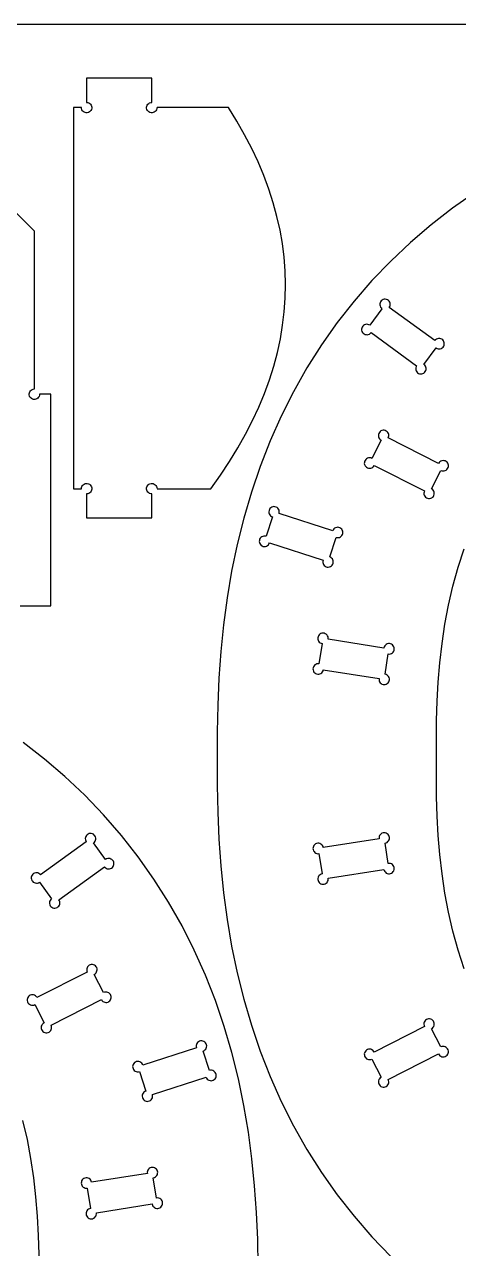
# Model space of a CAD drawing. Extents: x 0 to 2440, y -2940 to 1220.
# Drawn here: x 815 to 1081, y 468 to 1220 of the extents above; entities that cross this region are included whole.
import ezdxf

# ---------------------------------------------------------------- set-up
doc = ezdxf.new("R2010")
doc.units = 0
doc.layers.add('CUT', color=1, linetype='Continuous')
doc.layers.add('REFERENCE-SHEET', color=8, linetype='Continuous')

msp = doc.modelspace()

# ---------------------------------------------------------------- linework, layer by layer
at = {"layer": 'CUT'}
for points in [[(845, 935), (849.8, 935), (849.87, 935.68), (850.09, 936.33), (850.44, 936.92), (850.9, 937.42), (851.47, 937.81), (852.1, 938.07), (852.77, 938.19), (853.46, 938.17), (854.12, 938), (854.73, 937.69), (855.26, 937.26), (855.69, 936.73), (856, 936.12), (856.17, 935.46), (856.19, 934.77), (856.07, 934.1), (855.81, 933.47), (855.42, 932.9), (854.92, 932.44), (854.33, 932.09), (853.68, 931.87), (853, 931.8), (853, 917), (893, 917), (893, 931.8), (892.32, 931.87), (891.67, 932.09), (891.08, 932.44), (890.58, 932.9), (890.19, 933.47), (889.93, 934.1), (889.81, 934.77), (889.83, 935.46), (890, 936.12), (890.31, 936.73), (890.74, 937.26), (891.27, 937.69), (891.88, 938), (892.54, 938.17), (893.23, 938.19), (893.9, 938.07), (894.53, 937.81), (895.1, 937.42), (895.56, 936.92), (895.91, 936.33), (896.13, 935.68), (896.2, 935), (929.17, 935), (935.1, 943.36), (940.61, 951.71), (945.72, 960.07), (950.42, 968.43), (954.71, 976.79), (958.58, 985.14), (962.05, 993.5), (965.11, 1001.86), (967.75, 1010.21), (969.99, 1018.57), (971.81, 1026.93), (973.22, 1035.29), (974.23, 1043.64), (974.82, 1052), (975, 1060.36), (974.77, 1068.71), (974.13, 1077.07), (973.08, 1085.43), (971.62, 1093.79), (969.75, 1102.14), (967.47, 1110.5), (964.78, 1118.86), (961.67, 1127.21), (958.16, 1135.57), (954.24, 1143.93), (949.9, 1152.29), (945.16, 1160.64), (940, 1169), (896.2, 1169), (896.13, 1168.32), (895.91, 1167.67), (895.56, 1167.08), (895.1, 1166.58), (894.53, 1166.19), (893.9, 1165.93), (893.23, 1165.81), (892.54, 1165.83), (891.88, 1166), (891.27, 1166.31), (890.74, 1166.74), (890.31, 1167.27), (890, 1167.88), (889.83, 1168.54), (889.81, 1169.23), (889.93, 1169.9), (890.19, 1170.53), (890.58, 1171.1), (891.08, 1171.56), (891.67, 1171.91), (892.32, 1172.13), (893, 1172.2), (893, 1187), (853, 1187), (853, 1172.2), (853.68, 1172.13), (854.33, 1171.91), (854.92, 1171.56), (855.42, 1171.1), (855.81, 1170.53), (856.07, 1169.9), (856.19, 1169.23), (856.17, 1168.54), (856, 1167.88), (855.69, 1167.27), (855.26, 1166.74), (854.73, 1166.31), (854.12, 1166), (853.46, 1165.83), (852.77, 1165.81), (852.1, 1165.93), (851.47, 1166.19), (850.9, 1166.58), (850.44, 1167.08), (850.09, 1167.67), (849.87, 1168.32), (849.8, 1169), (845, 1169)], [(1067.28, 1021.41), (1067.87, 1021.07), (1068.52, 1020.87), (1069.2, 1020.8), (1069.88, 1020.89), (1070.53, 1021.11), (1071.11, 1021.47), (1071.61, 1021.94), (1071.99, 1022.51), (1072.24, 1023.14), (1072.35, 1023.82), (1072.32, 1024.5), (1072.14, 1025.16), (1071.82, 1025.77), (1071.39, 1026.3), (1070.85, 1026.72), (1070.23, 1027.02), (1069.57, 1027.18), (1068.88, 1027.19), (1068.21, 1027.06), (1067.58, 1026.79), (1067.03, 1026.39), (1066.57, 1025.88), (1038.58, 1046.22), (1038.92, 1046.81), (1039.12, 1047.47), (1039.19, 1048.15), (1039.1, 1048.83), (1038.88, 1049.47), (1038.52, 1050.06), (1038.05, 1050.55), (1037.48, 1050.93), (1036.85, 1051.18), (1036.17, 1051.3), (1035.49, 1051.26), (1034.83, 1051.08), (1034.22, 1050.77), (1033.69, 1050.33), (1033.27, 1049.79), (1032.97, 1049.18), (1032.81, 1048.51), (1032.8, 1047.83), (1032.93, 1047.16), (1033.2, 1046.53), (1033.6, 1045.97), (1034.11, 1045.51), (1026.7, 1035.32), (1026.11, 1035.66), (1025.46, 1035.87), (1024.77, 1035.93), (1024.09, 1035.85), (1023.45, 1035.62), (1022.87, 1035.26), (1022.37, 1034.79), (1021.99, 1034.22), (1021.74, 1033.59), (1021.62, 1032.91), (1021.66, 1032.23), (1021.84, 1031.57), (1022.15, 1030.96), (1022.59, 1030.44), (1023.13, 1030.01), (1023.74, 1029.72), (1024.41, 1029.56), (1025.09, 1029.54), (1025.76, 1029.67), (1026.39, 1029.94), (1026.95, 1030.34), (1027.41, 1030.85), (1055.4, 1010.51), (1055.06, 1009.92), (1054.85, 1009.27), (1054.79, 1008.59), (1054.87, 1007.91), (1055.1, 1007.26), (1055.46, 1006.68), (1055.93, 1006.18), (1056.5, 1005.8), (1057.13, 1005.55), (1057.81, 1005.44), (1058.49, 1005.47), (1059.15, 1005.65), (1059.76, 1005.96), (1060.28, 1006.4), (1060.71, 1006.94), (1061, 1007.56), (1061.16, 1008.22), (1061.18, 1008.9), (1061.05, 1009.58), (1060.78, 1010.2), (1060.38, 1010.76), (1059.87, 1011.22)], [(1070.2, 946.2), (1070.84, 945.95), (1071.52, 945.85), (1072.2, 945.89), (1072.86, 946.08), (1073.46, 946.41), (1073.98, 946.85), (1074.4, 947.39), (1074.68, 948.01), (1074.83, 948.68), (1074.84, 949.37), (1074.7, 950.04), (1074.42, 950.66), (1074.01, 951.21), (1073.5, 951.66), (1072.9, 951.99), (1072.25, 952.19), (1071.56, 952.25), (1070.89, 952.15), (1070.24, 951.92), (1069.67, 951.55), (1069.18, 951.07), (1068.8, 950.5), (1037.98, 966.21), (1038.22, 966.85), (1038.32, 967.52), (1038.28, 968.21), (1038.09, 968.86), (1037.77, 969.47), (1037.32, 969.99), (1036.78, 970.4), (1036.16, 970.69), (1035.49, 970.84), (1034.81, 970.84), (1034.14, 970.7), (1033.51, 970.42), (1032.96, 970.02), (1032.51, 969.5), (1032.18, 968.91), (1031.98, 968.25), (1031.93, 967.57), (1032.02, 966.89), (1032.25, 966.25), (1032.62, 965.67), (1033.1, 965.18), (1033.67, 964.81), (1027.95, 953.58), (1027.31, 953.83), (1026.64, 953.93), (1025.95, 953.88), (1025.3, 953.7), (1024.69, 953.37), (1024.17, 952.93), (1023.76, 952.38), (1023.47, 951.76), (1023.32, 951.1), (1023.31, 950.41), (1023.46, 949.74), (1023.74, 949.12), (1024.14, 948.57), (1024.65, 948.12), (1025.25, 947.78), (1025.91, 947.59), (1026.59, 947.53), (1027.27, 947.63), (1027.91, 947.86), (1028.49, 948.23), (1028.98, 948.71), (1029.35, 949.28), (1060.18, 933.57), (1059.94, 932.93), (1059.83, 932.25), (1059.88, 931.57), (1060.06, 930.91), (1060.39, 930.31), (1060.83, 929.79), (1061.38, 929.38), (1062, 929.09), (1062.67, 928.94), (1063.35, 928.93), (1064.02, 929.07), (1064.64, 929.35), (1065.19, 929.76), (1065.65, 930.27), (1065.98, 930.87), (1066.17, 931.53), (1066.23, 932.21), (1066.14, 932.89), (1065.9, 933.53), (1065.54, 934.11), (1065.06, 934.6), (1064.48, 934.97)], [(1005.97, 905.06), (1006.64, 904.92), (1007.32, 904.92), (1007.99, 905.07), (1008.61, 905.36), (1009.15, 905.77), (1009.6, 906.29), (1009.92, 906.9), (1010.11, 907.55), (1010.15, 908.24), (1010.05, 908.91), (1009.81, 909.55), (1009.43, 910.12), (1008.94, 910.61), (1008.37, 910.97), (1007.72, 911.21), (1007.05, 911.3), (1006.36, 911.24), (1005.71, 911.05), (1005.11, 910.71), (1004.6, 910.26), (1004.19, 909.71), (1003.91, 909.09), (971, 919.78), (971.15, 920.45), (971.14, 921.13), (970.99, 921.8), (970.7, 922.42), (970.29, 922.97), (969.77, 923.41), (969.16, 923.73), (968.51, 923.92), (967.82, 923.97), (967.15, 923.86), (966.51, 923.62), (965.94, 923.25), (965.46, 922.76), (965.09, 922.18), (964.86, 921.54), (964.76, 920.86), (964.82, 920.18), (965.01, 919.52), (965.35, 918.93), (965.8, 918.41), (966.35, 918.01), (966.97, 917.73), (963.08, 905.74), (962.41, 905.88), (961.73, 905.88), (961.06, 905.73), (960.44, 905.44), (959.89, 905.03), (959.45, 904.51), (959.12, 903.9), (958.94, 903.24), (958.89, 902.56), (958.99, 901.89), (959.24, 901.25), (959.61, 900.67), (960.1, 900.19), (960.68, 899.83), (961.32, 899.59), (962, 899.5), (962.68, 899.55), (963.34, 899.75), (963.93, 900.08), (964.45, 900.54), (964.85, 901.09), (965.13, 901.71), (998.04, 891.02), (997.9, 890.35), (997.9, 889.66), (998.05, 889), (998.34, 888.38), (998.76, 887.83), (999.28, 887.39), (999.88, 887.06), (1000.54, 886.88), (1001.22, 886.83), (1001.9, 886.93), (1002.54, 887.18), (1003.11, 887.55), (1003.59, 888.04), (1003.95, 888.62), (1004.19, 889.26), (1004.28, 889.94), (1004.23, 890.62), (1004.03, 891.27), (1003.7, 891.87), (1003.25, 892.39), (1002.7, 892.79), (1002.07, 893.07)], [(1037.98, 833.5), (1038.66, 833.47), (1039.34, 833.58), (1039.97, 833.83), (1040.54, 834.22), (1041.01, 834.71), (1041.37, 835.29), (1041.6, 835.94), (1041.68, 836.62), (1041.61, 837.3), (1041.41, 837.95), (1041.07, 838.54), (1040.61, 839.05), (1040.05, 839.45), (1039.42, 839.72), (1038.75, 839.85), (1038.07, 839.84), (1037.4, 839.68), (1036.79, 839.38), (1036.25, 838.96), (1035.81, 838.43), (1035.5, 837.82), (1035.32, 837.16), (1001.14, 842.58), (1001.18, 843.26), (1001.07, 843.94), (1000.81, 844.57), (1000.43, 845.14), (999.94, 845.61), (999.35, 845.97), (998.71, 846.19), (998.03, 846.28), (997.35, 846.21), (996.7, 846.01), (996.1, 845.67), (995.6, 845.21), (995.2, 844.65), (994.93, 844.02), (994.8, 843.35), (994.81, 842.67), (994.97, 842), (995.27, 841.39), (995.69, 840.85), (996.22, 840.41), (996.82, 840.1), (997.48, 839.92), (995.51, 827.47), (994.83, 827.51), (994.15, 827.39), (993.52, 827.14), (992.95, 826.76), (992.48, 826.27), (992.12, 825.68), (991.89, 825.04), (991.81, 824.36), (991.87, 823.68), (992.08, 823.02), (992.42, 822.43), (992.88, 821.92), (993.44, 821.53), (994.07, 821.25), (994.74, 821.12), (995.42, 821.14), (996.09, 821.3), (996.7, 821.6), (997.24, 822.02), (997.68, 822.54), (997.99, 823.15), (998.17, 823.81), (1032.35, 818.4), (1032.31, 817.72), (1032.42, 817.04), (1032.68, 816.4), (1033.06, 815.84), (1033.55, 815.36), (1034.14, 815.01), (1034.78, 814.78), (1035.46, 814.7), (1036.14, 814.76), (1036.79, 814.97), (1037.39, 815.31), (1037.89, 815.77), (1038.29, 816.32), (1038.56, 816.95), (1038.69, 817.62), (1038.68, 818.31), (1038.52, 818.97), (1038.22, 819.59), (1037.8, 820.13), (1037.27, 820.56), (1036.67, 820.88), (1036.01, 821.06)], [(831.53, 683.22), (831.02, 682.76), (830.62, 682.2), (830.35, 681.58), (830.22, 680.9), (830.24, 680.22), (830.4, 679.56), (830.69, 678.94), (831.12, 678.4), (831.64, 677.96), (832.25, 677.65), (832.91, 677.47), (833.59, 677.44), (834.27, 677.55), (834.9, 677.8), (835.47, 678.18), (835.94, 678.68), (836.3, 679.26), (836.53, 679.91), (836.61, 680.59), (836.55, 681.27), (836.34, 681.92), (836, 682.51), (863.99, 702.85), (864.45, 702.34), (865.01, 701.94), (865.64, 701.67), (866.31, 701.54), (866.99, 701.56), (867.66, 701.72), (868.27, 702.01), (868.81, 702.44), (869.25, 702.96), (869.56, 703.57), (869.74, 704.23), (869.78, 704.91), (869.66, 705.59), (869.41, 706.22), (869.03, 706.79), (868.53, 707.26), (867.95, 707.62), (867.31, 707.85), (866.63, 707.93), (865.94, 707.87), (865.29, 707.66), (864.7, 707.32), (857.29, 717.51), (857.8, 717.97), (858.2, 718.53), (858.47, 719.16), (858.6, 719.83), (858.59, 720.51), (858.43, 721.18), (858.13, 721.79), (857.71, 722.33), (857.18, 722.77), (856.57, 723.08), (855.91, 723.26), (855.23, 723.3), (854.55, 723.18), (853.92, 722.93), (853.35, 722.55), (852.88, 722.06), (852.52, 721.47), (852.3, 720.83), (852.21, 720.15), (852.28, 719.47), (852.48, 718.81), (852.82, 718.22), (824.83, 697.88), (824.37, 698.39), (823.82, 698.79), (823.19, 699.06), (822.52, 699.19), (821.83, 699.18), (821.17, 699.02), (820.55, 698.72), (820.01, 698.3), (819.58, 697.77), (819.26, 697.16), (819.08, 696.5), (819.05, 695.82), (819.16, 695.14), (819.41, 694.51), (819.79, 693.94), (820.29, 693.47), (820.87, 693.11), (821.52, 692.89), (822.2, 692.8), (822.88, 692.87), (823.53, 693.07), (824.12, 693.41)], [(1036.01, 717.34), (1036.67, 717.52), (1037.27, 717.84), (1037.8, 718.27), (1038.22, 718.81), (1038.52, 719.43), (1038.68, 720.09), (1038.69, 720.78), (1038.56, 721.45), (1038.29, 722.08), (1037.89, 722.63), (1037.39, 723.09), (1036.79, 723.43), (1036.14, 723.64), (1035.46, 723.7), (1034.78, 723.62), (1034.14, 723.39), (1033.55, 723.04), (1033.06, 722.56), (1032.68, 722), (1032.42, 721.36), (1032.31, 720.68), (1032.35, 720), (998.17, 714.59), (997.99, 715.25), (997.68, 715.86), (997.24, 716.38), (996.7, 716.8), (996.09, 717.1), (995.42, 717.26), (994.74, 717.28), (994.07, 717.15), (993.44, 716.87), (992.88, 716.48), (992.42, 715.97), (992.08, 715.38), (991.87, 714.72), (991.81, 714.04), (991.89, 713.36), (992.12, 712.72), (992.48, 712.13), (992.95, 711.64), (993.52, 711.26), (994.15, 711.01), (994.83, 710.89), (995.51, 710.93), (997.48, 698.48), (996.82, 698.3), (996.22, 697.99), (995.69, 697.55), (995.27, 697.01), (994.97, 696.4), (994.81, 695.73), (994.8, 695.05), (994.93, 694.38), (995.2, 693.75), (995.6, 693.19), (996.1, 692.73), (996.7, 692.39), (997.35, 692.19), (998.03, 692.12), (998.71, 692.21), (999.35, 692.43), (999.94, 692.79), (1000.43, 693.26), (1000.81, 693.83), (1001.07, 694.46), (1001.18, 695.14), (1001.14, 695.82), (1035.32, 701.24), (1035.5, 700.58), (1035.81, 699.97), (1036.25, 699.44), (1036.79, 699.02), (1037.4, 698.72), (1038.07, 698.56), (1038.75, 698.55), (1039.42, 698.68), (1040.05, 698.95), (1040.61, 699.35), (1041.07, 699.86), (1041.41, 700.45), (1041.61, 701.1), (1041.68, 701.78), (1041.6, 702.46), (1041.37, 703.11), (1041.01, 703.69), (1040.54, 704.18), (1039.97, 704.57), (1039.34, 704.82), (1038.66, 704.93), (1037.98, 704.9)], [(826.92, 606.97), (826.34, 606.6), (825.86, 606.11), (825.5, 605.53), (825.26, 604.89), (825.17, 604.21), (825.23, 603.53), (825.42, 602.87), (825.75, 602.27), (826.21, 601.76), (826.76, 601.35), (827.38, 601.07), (828.05, 600.93), (828.73, 600.94), (829.4, 601.09), (830.02, 601.38), (830.57, 601.79), (831.01, 602.31), (831.34, 602.91), (831.52, 603.57), (831.57, 604.25), (831.46, 604.93), (831.22, 605.57), (862.05, 621.28), (862.42, 620.71), (862.91, 620.23), (863.49, 619.86), (864.13, 619.63), (864.81, 619.53), (865.49, 619.59), (866.15, 619.78), (866.75, 620.12), (867.26, 620.57), (867.66, 621.12), (867.94, 621.74), (868.09, 622.41), (868.08, 623.1), (867.93, 623.76), (867.64, 624.38), (867.23, 624.93), (866.71, 625.37), (866.1, 625.7), (865.45, 625.88), (864.76, 625.93), (864.09, 625.83), (863.45, 625.58), (857.73, 636.81), (858.3, 637.18), (858.78, 637.67), (859.15, 638.25), (859.38, 638.89), (859.47, 639.57), (859.42, 640.25), (859.22, 640.91), (858.89, 641.5), (858.44, 642.02), (857.89, 642.42), (857.26, 642.7), (856.59, 642.84), (855.91, 642.84), (855.24, 642.69), (854.62, 642.4), (854.08, 641.99), (853.63, 641.47), (853.31, 640.86), (853.12, 640.21), (853.08, 639.52), (853.18, 638.85), (853.42, 638.21), (822.6, 622.5), (822.22, 623.07), (821.73, 623.55), (821.16, 623.92), (820.51, 624.15), (819.84, 624.25), (819.15, 624.19), (818.5, 623.99), (817.9, 623.66), (817.39, 623.21), (816.98, 622.66), (816.7, 622.04), (816.56, 621.37), (816.57, 620.68), (816.72, 620.01), (817, 619.39), (817.42, 618.85), (817.94, 618.41), (818.54, 618.08), (819.2, 617.89), (819.88, 617.85), (820.56, 617.95), (821.2, 618.2)], [(1064.48, 603.43), (1065.06, 603.8), (1065.54, 604.29), (1065.9, 604.87), (1066.14, 605.51), (1066.23, 606.19), (1066.17, 606.87), (1065.98, 607.53), (1065.65, 608.13), (1065.19, 608.64), (1064.64, 609.05), (1064.02, 609.33), (1063.35, 609.47), (1062.67, 609.46), (1062, 609.31), (1061.38, 609.02), (1060.83, 608.61), (1060.39, 608.09), (1060.06, 607.49), (1059.88, 606.83), (1059.83, 606.15), (1059.94, 605.47), (1060.18, 604.83), (1029.35, 589.12), (1028.98, 589.69), (1028.49, 590.17), (1027.91, 590.54), (1027.27, 590.77), (1026.59, 590.87), (1025.91, 590.81), (1025.25, 590.62), (1024.65, 590.28), (1024.14, 589.83), (1023.74, 589.28), (1023.46, 588.66), (1023.31, 587.99), (1023.32, 587.3), (1023.47, 586.64), (1023.76, 586.02), (1024.17, 585.47), (1024.69, 585.03), (1025.3, 584.7), (1025.95, 584.52), (1026.64, 584.47), (1027.31, 584.57), (1027.95, 584.82), (1033.67, 573.59), (1033.1, 573.22), (1032.62, 572.73), (1032.25, 572.15), (1032.02, 571.51), (1031.93, 570.83), (1031.98, 570.15), (1032.18, 569.49), (1032.51, 568.9), (1032.96, 568.38), (1033.51, 567.98), (1034.14, 567.7), (1034.81, 567.56), (1035.49, 567.56), (1036.16, 567.71), (1036.78, 568), (1037.32, 568.41), (1037.77, 568.93), (1038.09, 569.54), (1038.28, 570.19), (1038.32, 570.88), (1038.22, 571.55), (1037.98, 572.19), (1068.8, 587.9), (1069.18, 587.33), (1069.67, 586.85), (1070.24, 586.48), (1070.89, 586.25), (1071.56, 586.15), (1072.25, 586.21), (1072.9, 586.41), (1073.5, 586.74), (1074.01, 587.19), (1074.42, 587.74), (1074.7, 588.36), (1074.84, 589.03), (1074.83, 589.72), (1074.68, 590.39), (1074.4, 591.01), (1073.98, 591.55), (1073.46, 591.99), (1072.86, 592.32), (1072.2, 592.51), (1071.52, 592.55), (1070.84, 592.45), (1070.2, 592.2)], [(889.33, 565.07), (888.7, 564.79), (888.15, 564.39), (887.7, 563.87), (887.37, 563.27), (887.17, 562.62), (887.12, 561.94), (887.21, 561.26), (887.45, 560.62), (887.81, 560.04), (888.29, 559.55), (888.86, 559.18), (889.5, 558.93), (890.18, 558.83), (890.86, 558.88), (891.52, 559.06), (892.12, 559.39), (892.64, 559.83), (893.06, 560.38), (893.35, 561), (893.5, 561.66), (893.5, 562.35), (893.36, 563.02), (926.27, 573.71), (926.55, 573.09), (926.95, 572.54), (927.47, 572.08), (928.06, 571.75), (928.72, 571.55), (929.4, 571.5), (930.08, 571.59), (930.72, 571.83), (931.3, 572.19), (931.79, 572.67), (932.16, 573.25), (932.41, 573.89), (932.51, 574.56), (932.46, 575.24), (932.28, 575.9), (931.95, 576.51), (931.51, 577.03), (930.96, 577.44), (930.34, 577.73), (929.67, 577.88), (928.99, 577.88), (928.32, 577.74), (924.43, 589.73), (925.05, 590.01), (925.6, 590.41), (926.05, 590.93), (926.39, 591.52), (926.58, 592.18), (926.64, 592.86), (926.54, 593.54), (926.31, 594.18), (925.94, 594.76), (925.46, 595.25), (924.89, 595.62), (924.25, 595.86), (923.58, 595.97), (922.89, 595.92), (922.24, 595.73), (921.63, 595.41), (921.11, 594.97), (920.7, 594.42), (920.41, 593.8), (920.26, 593.13), (920.25, 592.45), (920.4, 591.78), (887.49, 581.09), (887.21, 581.71), (886.8, 582.26), (886.29, 582.71), (885.69, 583.05), (885.04, 583.24), (884.35, 583.3), (883.68, 583.21), (883.03, 582.97), (882.46, 582.61), (881.97, 582.12), (881.59, 581.55), (881.35, 580.91), (881.25, 580.24), (881.29, 579.55), (881.48, 578.9), (881.8, 578.29), (882.25, 577.77), (882.79, 577.36), (883.41, 577.07), (884.08, 576.92), (884.76, 576.92), (885.43, 577.06)], [(855.39, 493.06), (854.73, 492.88), (854.13, 492.56), (853.6, 492.13), (853.18, 491.59), (852.88, 490.97), (852.72, 490.31), (852.71, 489.62), (852.84, 488.95), (853.11, 488.32), (853.51, 487.77), (854.01, 487.31), (854.61, 486.97), (855.26, 486.76), (855.94, 486.7), (856.62, 486.78), (857.26, 487.01), (857.85, 487.36), (858.34, 487.84), (858.72, 488.4), (858.98, 489.04), (859.09, 489.72), (859.05, 490.4), (893.23, 495.81), (893.41, 495.15), (893.72, 494.54), (894.16, 494.02), (894.7, 493.6), (895.31, 493.3), (895.98, 493.14), (896.66, 493.12), (897.33, 493.25), (897.96, 493.53), (898.52, 493.92), (898.98, 494.43), (899.32, 495.02), (899.53, 495.68), (899.59, 496.36), (899.51, 497.04), (899.28, 497.68), (898.92, 498.27), (898.45, 498.76), (897.88, 499.14), (897.25, 499.39), (896.57, 499.51), (895.89, 499.47), (893.92, 511.92), (894.58, 512.1), (895.18, 512.41), (895.71, 512.85), (896.13, 513.39), (896.43, 514), (896.59, 514.67), (896.6, 515.35), (896.47, 516.02), (896.2, 516.65), (895.8, 517.21), (895.3, 517.67), (894.7, 518.01), (894.05, 518.21), (893.37, 518.28), (892.69, 518.19), (892.05, 517.97), (891.46, 517.61), (890.97, 517.14), (890.59, 516.57), (890.33, 515.94), (890.22, 515.26), (890.26, 514.58), (856.08, 509.16), (855.9, 509.82), (855.59, 510.43), (855.15, 510.96), (854.61, 511.38), (854, 511.68), (853.33, 511.84), (852.65, 511.85), (851.98, 511.72), (851.35, 511.45), (850.79, 511.05), (850.33, 510.54), (849.99, 509.95), (849.79, 509.3), (849.72, 508.62), (849.8, 507.94), (850.03, 507.29), (850.39, 506.71), (850.86, 506.22), (851.43, 505.83), (852.06, 505.58), (852.74, 505.47), (853.42, 505.5)]]:
    msp.add_lwpolyline(points, close=True, dxfattribs=at)
for points in [[(812.2, 863), (831, 863), (831, 993), (824.2, 993), (824.13, 992.32), (823.91, 991.67), (823.56, 991.08), (823.1, 990.58), (822.53, 990.19), (821.9, 989.93), (821.23, 989.81), (820.54, 989.83), (819.88, 990), (819.27, 990.31), (818.74, 990.74), (818.31, 991.27), (818, 991.88), (817.83, 992.54), (817.81, 993.23), (817.93, 993.9), (818.19, 994.53), (818.58, 995.1), (819.08, 995.56), (819.67, 995.91), (820.32, 996.13), (821, 996.2), (821, 1093), (791, 1123)], [(1090.78, 1116.73), (1077.3, 1107.2), (1064.23, 1097.02), (1051.63, 1086.21), (1039.54, 1074.77), (1028, 1062.73), (1017.05, 1050.11), (1006.74, 1036.95), (997.09, 1023.28), (988.13, 1009.13), (979.87, 994.55), (972.33, 979.59), (965.52, 964.29), (959.42, 948.7), (954.03, 932.87), (949.33, 916.83), (945.31, 900.64), (941.94, 884.33), (939.18, 867.94), (936.99, 851.49), (935.34, 835.02), (934.18, 818.55), (933.45, 802.08), (933.09, 785.63), (933, 769.2), (933.09, 752.77), (933.45, 736.32), (934.18, 719.85), (935.34, 703.38), (936.99, 686.91), (939.18, 670.46), (941.94, 654.07), (945.31, 637.76), (949.33, 621.57), (954.03, 605.53), (959.42, 589.7), (965.52, 574.11), (972.33, 558.81), (979.87, 543.85), (988.13, 529.27), (997.09, 515.12), (1006.74, 501.45), (1017.05, 488.29), (1028, 475.67), (1039.54, 463.63)], [(1084.55, 640.25), (1080.81, 651.68), (1077.61, 663.25), (1074.92, 674.92), (1072.71, 686.68), (1070.96, 698.47), (1069.62, 710.29), (1068.65, 722.11), (1068.02, 733.92), (1067.66, 745.7), (1067.52, 757.46), (1067.5, 769.2), (1067.52, 780.94), (1067.66, 792.7), (1068.02, 804.48), (1068.65, 816.29), (1069.62, 828.11), (1070.96, 839.93), (1072.71, 851.72), (1074.92, 863.48), (1077.61, 875.15), (1080.81, 886.72), (1084.55, 898.15)], [(958.31, 457.63), (957.95, 474.08), (957.22, 490.55), (956.06, 507.02), (954.41, 523.49), (952.22, 539.94), (949.46, 556.33), (946.09, 572.64), (942.07, 588.83), (937.37, 604.87), (931.98, 620.7), (925.88, 636.29), (919.07, 651.59), (911.53, 666.55), (903.27, 681.13), (894.31, 695.28), (884.66, 708.95), (874.35, 722.11), (863.4, 734.73), (851.86, 746.77), (839.77, 758.21), (827.17, 769.02), (814.1, 779.2)], [(813.79, 547.15), (816.48, 535.48), (818.69, 523.72), (820.44, 511.93), (821.78, 500.11), (822.75, 488.29), (823.38, 476.48), (823.74, 464.7), (823.88, 452.94), (823.9, 441.2), (823.88, 429.46), (823.74, 417.7), (823.38, 405.92), (822.75, 394.11), (821.78, 382.29), (820.44, 370.47), (818.69, 358.68), (816.48, 346.92), (813.79, 335.25)]]:
    msp.add_lwpolyline(points, dxfattribs=at)
at = {"layer": 'REFERENCE-SHEET'}
msp.add_lwpolyline([(0, 0), (2440, 0), (2440, 1220), (0, 1220)], close=True, dxfattribs=at)

doc.saveas('drawing.dxf')
